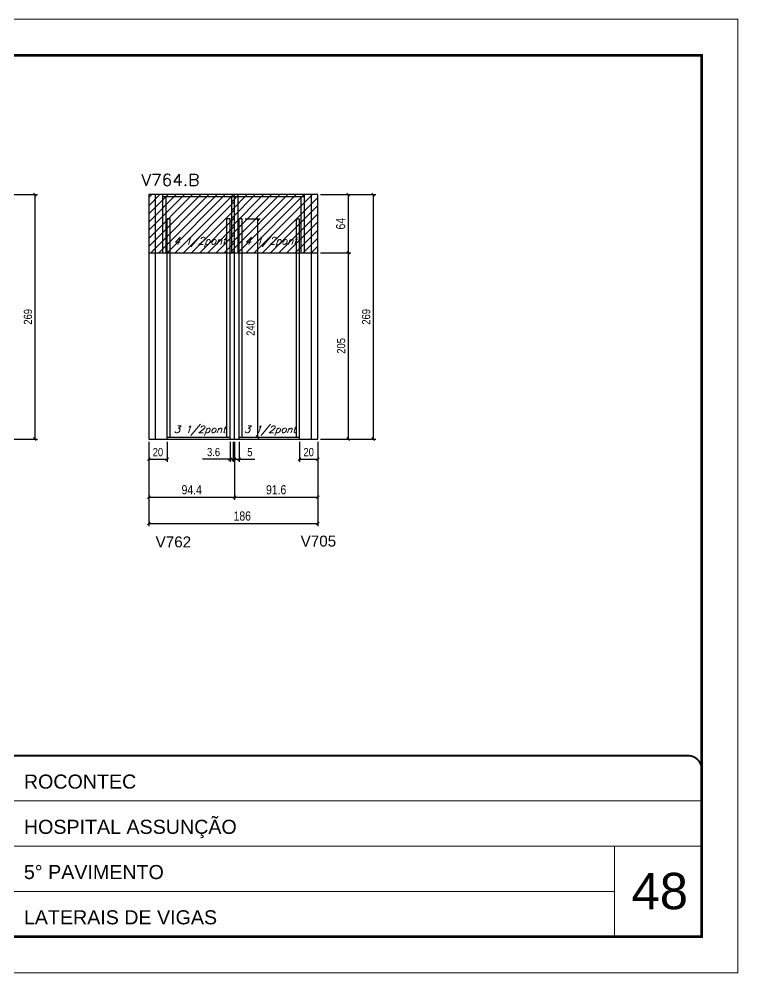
# Model space of a CAD drawing. Extents: x -20960 to -5926, y -2106 to 21915.
# Drawn here: x -6759 to -5967, y 8231 to 9281 of the extents above; entities that cross this region are included whole.
import ezdxf

# ---------------------------------------------------------------- set-up
doc = ezdxf.new("R2010")
doc.units = 0
doc.linetypes.add('CONTINUO', pattern=[0])
doc.linetypes.add('DASHED', pattern=[0.75, 0.5, -0.25])
for name, color, linetype in [('5', 5, 'Continuous'), ('COTA', 241, 'Continuous'), ('Painéis', 200, 'Continuous'), ('Reaproveitamento', 251, 'Continuous'), ('SARR_2.2x7', 40, 'Continuous'), ('SARR_3.5x7', 81, 'Continuous'), ('texto', 7, 'Continuous')]:
    doc.layers.add(name, color=color, linetype=linetype)
for name, color, linetype, lineweight in [('CARIMBO', 255, 'Continuous', 9), ('Folhas', 255, 'Continuous', 9), ('SARRAFO DE PRESSAO', 251, 'DASHED', 9), ('Texto Seção', 7, 'Continuous', 15)]:
    doc.layers.add(name, color=color, linetype=linetype, lineweight=lineweight)
doc.styles.add('ARIAL', font='arial.ttf')
doc.styles.add('COTA TECNICA', font='techl___.ttf', dxfattribs={"height": 10})
doc.styles.add('COTA TECNICA-50', font='techl___.ttf', dxfattribs={"height": 9})
doc.styles.add('REGUA-120', font='ROMANS.shx', dxfattribs={"height": 15})
doc.styles.add('Romans', font='romans.shx')
doc.styles.get("Standard").update_dxf_attribs({"font": 'arial.ttf'})
doc.dimstyles.new('COTA PAINEL-50', dxfattribs={"dimtxt": 9, "dimasz": 3, "dimexe": 3, "dimexo": 3, "dimgap": 3, "dimtad": 1, "dimdec": 1, "dimzin": 12, "dimdsep": 46, "dimtxsty": 'COTA TECNICA-50', "dimblk1": 'OBLIQUE', "dimblk2": 'OBLIQUE', "dimsah": 1, "dimcen": 0.9, "dimclrd": 4, "dimclre": 4, "dimclrt": 240, "dimadec": 1, "dimazin": 3, "dimtfac": 1, "dimtdec": 1, "dimtmove": 0, "dimatfit": 3, "dimfxl": 1, "dimtolj": 1, "dimtzin": 12, "dimarcsym": 0})
doc.dimstyles.new('PAINEL', dxfattribs={"dimtxt": 10, "dimasz": 3, "dimexe": 3, "dimexo": 3, "dimgap": 3, "dimtad": 1, "dimdec": 1, "dimzin": 12, "dimdsep": 46, "dimtxsty": 'COTA TECNICA', "dimblk1": 'OBLIQUE', "dimblk2": 'OBLIQUE', "dimsah": 1, "dimcen": 0.9, "dimclrd": 4, "dimclre": 4, "dimclrt": 240, "dimadec": 1, "dimazin": 3, "dimtfac": 1, "dimtdec": 1, "dimtmove": 0, "dimatfit": 3, "dimfxl": 1, "dimtolj": 1, "dimtzin": 12, "dimarcsym": 0})

# ---------------------------------------------------------------- blocks, each defined once
blk = doc.blocks.new('9999999999')
at = {"color": 30, "linetype": 'CONTINUO'}
for p, q in [((98564.6, 34379.6), (99584, 34379.6)), ((98564.6, 34329.8), (99488, 34329.8)), ((99584, 34329.8), (99488, 34329.8)), ((99488, 34329.8), (99488, 34230.2)), ((98564.6, 34280), (99488, 34280))]:
    blk.add_line(p, q, dxfattribs=at)
at = {"color": 30, "linetype": 'CONTINUO', "const_width": 2}
blk.add_lwpolyline([(99584, 34230.2), (99584, 34414.4, 0.414214), (99569, 34429.4), (98229, 34429.4, 0.414214), (98214, 34414.4), (98214, 34245.2, 0.414214), (98229, 34230.2), (99584, 34230.2)], format="xyb", dxfattribs=at)
at = {"layer": 'Folhas'}
blk.add_lwpolyline([(98139, 34190.2), (99624, 34190.2), (99624, 35240.2), (98139, 35240.2)], close=True, dxfattribs=at)
at = {"layer": 'Folhas', "color": 30, "const_width": 3}
blk.add_lwpolyline([(98214, 34230.2), (99584, 34230.2), (99584, 35200.2), (98214, 35200.2)], close=True, dxfattribs=at)
at = {"color": 7, "linetype": 'Continuous', "ltscale": 5, "style": 'ARIAL'}
for s, height, p in [('ROCONTEC', 15.48, (98837.7, 34393.1)), ('HOSPITAL ASSUNÇÃO', 15.483, (98837.7, 34343.3)), ('5° PAVIMENTO', 15.483, (98837.7, 34293.5)), ('LATERAIS DE VIGAS', 15.483, (98837.7, 34243.7))]:
    blk.add_text(s, height=height, dxfattribs=at).set_placement(p)
blk = doc.blocks.new('_Oblique')
at = {"color": 0, "linetype": 'ByBlock', "lineweight": -2}
blk.add_line((-0.5, -0.5), (0.5, 0.5), dxfattribs=at)
blk = doc.blocks.new('*D1603')
at = {"layer": 'COTA', "color": 4, "lineweight": -2, "ltscale": 25, "transparency": 16777216}
for p, q in [((-6615.7, 8815.8), (-6615.7, 8751.8)), ((-6521.3, 8815.8), (-6521.3, 8751.8)), ((-6615.7, 8754.8), (-6521.3, 8754.8))]:
    blk.add_line(p, q, dxfattribs=at)
at = {"layer": 'Defpoints', "color": 0, "ltscale": 25, "transparency": 16777216}
for p in [(-6615.7, 8818.8), (-6521.3, 8818.8), (-6521.3, 8754.8)]:
    blk.add_point(p, dxfattribs=at)
at = {"layer": 'COTA', "color": 4, "lineweight": -2, "ltscale": 25, "transparency": 16777216, "xscale": 3, "yscale": 3, "zscale": 3, "rotation": 180}
blk.add_blockref('_Oblique', (-6615.7, 8754.8), dxfattribs=at)
at = {"layer": 'COTA', "color": 4, "lineweight": -2, "ltscale": 25, "transparency": 16777216, "xscale": 3, "yscale": 3, "zscale": 3}
blk.add_blockref('_Oblique', (-6521.3, 8754.8), dxfattribs=at)
at = {"layer": 'COTA', "color": 240, "ltscale": 25, "transparency": 16777216, "insert": (-6568.5, 8762.9), "char_height": 10, "attachment_point": 5, "style": 'COTA TECNICA'}
blk.add_mtext('\\A1;94.4', dxfattribs=at)
blk = doc.blocks.new('*D1604')
at = {"layer": 'COTA', "color": 4, "lineweight": -2, "ltscale": 25, "transparency": 16777216}
for p, q in [((-6521.3, 8815.8), (-6521.3, 8751.8)), ((-6429.7, 8815.8), (-6429.7, 8751.8)), ((-6521.3, 8754.8), (-6429.7, 8754.8))]:
    blk.add_line(p, q, dxfattribs=at)
at = {"layer": 'Defpoints', "color": 0, "ltscale": 25, "transparency": 16777216}
for p in [(-6521.3, 8818.8), (-6429.7, 8818.8), (-6429.7, 8754.8)]:
    blk.add_point(p, dxfattribs=at)
at = {"layer": 'COTA', "color": 4, "lineweight": -2, "ltscale": 25, "transparency": 16777216, "xscale": 3, "yscale": 3, "zscale": 3, "rotation": 180}
blk.add_blockref('_Oblique', (-6521.3, 8754.8), dxfattribs=at)
at = {"layer": 'COTA', "color": 4, "lineweight": -2, "ltscale": 25, "transparency": 16777216, "xscale": 3, "yscale": 3, "zscale": 3}
blk.add_blockref('_Oblique', (-6429.7, 8754.8), dxfattribs=at)
at = {"layer": 'COTA', "color": 240, "ltscale": 25, "transparency": 16777216, "insert": (-6475.5, 8762.9), "char_height": 10, "attachment_point": 5, "style": 'COTA TECNICA'}
blk.add_mtext('\\A1;91.6', dxfattribs=at)
blk = doc.blocks.new('*D1605')
at = {"layer": 'COTA', "color": 4, "lineweight": -2, "ltscale": 25, "transparency": 16777216}
for p, q in [((-6615.7, 8815.8), (-6615.7, 8722.8)), ((-6429.7, 8815.8), (-6429.7, 8722.8)), ((-6615.7, 8725.8), (-6429.7, 8725.8))]:
    blk.add_line(p, q, dxfattribs=at)
at = {"layer": 'Defpoints', "color": 0, "ltscale": 25, "transparency": 16777216}
for p in [(-6615.7, 8818.8), (-6429.7, 8818.8), (-6429.7, 8725.8)]:
    blk.add_point(p, dxfattribs=at)
at = {"layer": 'COTA', "color": 4, "lineweight": -2, "ltscale": 25, "transparency": 16777216, "xscale": 3, "yscale": 3, "zscale": 3, "rotation": 180}
blk.add_blockref('_Oblique', (-6615.7, 8725.8), dxfattribs=at)
at = {"layer": 'COTA', "color": 4, "lineweight": -2, "ltscale": 25, "transparency": 16777216, "xscale": 3, "yscale": 3, "zscale": 3}
blk.add_blockref('_Oblique', (-6429.7, 8725.8), dxfattribs=at)
at = {"layer": 'COTA', "color": 240, "ltscale": 25, "transparency": 16777216, "insert": (-6512.8, 8734), "char_height": 10, "attachment_point": 5, "style": 'COTA TECNICA'}
blk.add_mtext('\\A1;186', dxfattribs=at)
blk = doc.blocks.new('*D1655')
at = {"layer": 'COTA', "color": 4, "lineweight": -2, "ltscale": 25, "transparency": 16777216}
for p, q in [((-6426.7, 9087.8), (-6393.3, 9087.8)), ((-6396.3, 9087.8), (-6396.3, 9023.8)), ((-6426.7, 9023.8), (-6393.3, 9023.8))]:
    blk.add_line(p, q, dxfattribs=at)
at = {"layer": 'Defpoints', "color": 0, "ltscale": 25, "transparency": 16777216}
for p in [(-6429.7, 9087.8), (-6429.7, 9023.8), (-6396.3, 9023.8)]:
    blk.add_point(p, dxfattribs=at)
at = {"layer": 'COTA', "color": 4, "lineweight": -2, "ltscale": 25, "transparency": 16777216, "xscale": 3, "yscale": 3, "zscale": 3}
for p, rotation in [((-6396.3, 9087.8), 90), ((-6396.3, 9023.8), 270)]:
    blk.add_blockref('_Oblique', p, dxfattribs=dict(at, rotation=rotation))
at = {"layer": 'COTA', "color": 240, "ltscale": 25, "transparency": 16777216, "insert": (-6404.4, 9055.8), "char_height": 10, "attachment_point": 5, "rotation": 90, "style": 'COTA TECNICA'}
blk.add_mtext('\\A1;64', dxfattribs=at)
blk = doc.blocks.new('*D1625')
at = {"layer": 'COTA', "color": 4, "lineweight": -2, "transparency": 16777216}
for p, q in [((-6426.7, 9087.8), (-6365.8, 9087.8)), ((-6368.8, 9087.8), (-6368.8, 8818.8)), ((-6426.7, 8818.8), (-6365.8, 8818.8))]:
    blk.add_line(p, q, dxfattribs=at)
at = {"layer": 'Defpoints', "color": 0, "transparency": 16777216}
for p in [(-6429.7, 9087.8), (-6429.7, 8818.8), (-6368.8, 8818.8)]:
    blk.add_point(p, dxfattribs=at)
at = {"layer": 'COTA', "color": 4, "lineweight": -2, "transparency": 16777216, "xscale": 3, "yscale": 3, "zscale": 3}
for p, rotation in [((-6368.8, 9087.8), 90), ((-6368.8, 8818.8), 270)]:
    blk.add_blockref('_Oblique', p, dxfattribs=dict(at, rotation=rotation))
at = {"layer": 'COTA', "color": 240, "transparency": 16777216, "insert": (-6376.4, 8953.3), "char_height": 9, "attachment_point": 5, "rotation": 90, "style": 'COTA TECNICA-50'}
blk.add_mtext('\\A1;269', dxfattribs=at)
blk = doc.blocks.new('*D1626')
at = {"layer": 'COTA', "color": 4, "lineweight": -2, "transparency": 16777216}
for p, q in [((-6426.7, 9023.8), (-6393.3, 9023.8)), ((-6396.3, 9023.8), (-6396.3, 8818.8)), ((-6426.7, 8818.8), (-6393.3, 8818.8))]:
    blk.add_line(p, q, dxfattribs=at)
at = {"layer": 'Defpoints', "color": 0, "transparency": 16777216}
for p in [(-6429.7, 9023.8), (-6429.7, 8818.8), (-6396.3, 8818.8)]:
    blk.add_point(p, dxfattribs=at)
at = {"layer": 'COTA', "color": 4, "lineweight": -2, "transparency": 16777216, "xscale": 3, "yscale": 3, "zscale": 3}
for p, rotation in [((-6396.3, 9023.8), 90), ((-6396.3, 8818.8), 270)]:
    blk.add_blockref('_Oblique', p, dxfattribs=dict(at, rotation=rotation))
at = {"layer": 'COTA', "color": 240, "transparency": 16777216, "insert": (-6403.9, 8921.3), "char_height": 9, "attachment_point": 5, "rotation": 90, "style": 'COTA TECNICA-50'}
blk.add_mtext('\\A1;205', dxfattribs=at)
blk = doc.blocks.new('*D1592')
at = {"layer": 'COTA', "color": 4, "lineweight": -2, "transparency": 16777216}
for p, q in [((-6807.1, 9087.8), (-6738.2, 9087.8)), ((-6741.2, 9087.8), (-6741.2, 8818.8)), ((-6807.1, 8818.8), (-6738.2, 8818.8))]:
    blk.add_line(p, q, dxfattribs=at)
at = {"layer": 'Defpoints', "color": 0, "transparency": 16777216}
for p in [(-6810.1, 9087.8), (-6810.1, 8818.8), (-6741.2, 8818.8)]:
    blk.add_point(p, dxfattribs=at)
at = {"layer": 'COTA', "color": 4, "lineweight": -2, "transparency": 16777216, "xscale": 3, "yscale": 3, "zscale": 3}
for p, rotation in [((-6741.2, 9087.8), 90), ((-6741.2, 8818.8), 270)]:
    blk.add_blockref('_Oblique', p, dxfattribs=dict(at, rotation=rotation))
at = {"layer": 'COTA', "color": 240, "transparency": 16777216, "insert": (-6748.8, 8953.3), "char_height": 9, "attachment_point": 5, "rotation": 90, "style": 'COTA TECNICA-50'}
blk.add_mtext('\\A1;269', dxfattribs=at)
blk = doc.blocks.new('*D1632')
at = {"layer": 'COTA', "color": 4, "lineweight": -2, "transparency": 16777216}
for p, q in [((-6615.7, 8815.8), (-6615.7, 8793.7)), ((-6595.7, 8815.8), (-6595.7, 8793.7)), ((-6615.7, 8796.7), (-6595.7, 8796.7))]:
    blk.add_line(p, q, dxfattribs=at)
at = {"layer": 'Defpoints', "color": 0, "transparency": 16777216}
for p in [(-6615.7, 8818.8), (-6595.7, 8818.8), (-6595.7, 8796.7)]:
    blk.add_point(p, dxfattribs=at)
at = {"layer": 'COTA', "color": 4, "lineweight": -2, "transparency": 16777216, "xscale": 3, "yscale": 3, "zscale": 3, "rotation": 180}
blk.add_blockref('_Oblique', (-6615.7, 8796.7), dxfattribs=at)
at = {"layer": 'COTA', "color": 4, "lineweight": -2, "transparency": 16777216, "xscale": 3, "yscale": 3, "zscale": 3}
blk.add_blockref('_Oblique', (-6595.7, 8796.7), dxfattribs=at)
at = {"layer": 'COTA', "color": 240, "transparency": 16777216, "insert": (-6605.7, 8804.3), "char_height": 9, "attachment_point": 5, "style": 'COTA TECNICA-50'}
blk.add_mtext('\\A1;20', dxfattribs=at)
blk = doc.blocks.new('*D1633')
at = {"layer": 'COTA', "color": 4, "lineweight": -2, "transparency": 16777216}
for p, q in [((-6449.7, 8815.8), (-6449.7, 8793.7)), ((-6429.7, 8815.8), (-6429.7, 8793.7)), ((-6449.7, 8796.7), (-6429.7, 8796.7))]:
    blk.add_line(p, q, dxfattribs=at)
at = {"layer": 'Defpoints', "color": 0, "transparency": 16777216}
for p in [(-6449.7, 8818.8), (-6429.7, 8818.8), (-6429.7, 8796.7)]:
    blk.add_point(p, dxfattribs=at)
at = {"layer": 'COTA', "color": 4, "lineweight": -2, "transparency": 16777216, "xscale": 3, "yscale": 3, "zscale": 3, "rotation": 180}
blk.add_blockref('_Oblique', (-6449.7, 8796.7), dxfattribs=at)
at = {"layer": 'COTA', "color": 4, "lineweight": -2, "transparency": 16777216, "xscale": 3, "yscale": 3, "zscale": 3}
blk.add_blockref('_Oblique', (-6429.7, 8796.7), dxfattribs=at)
at = {"layer": 'COTA', "color": 240, "transparency": 16777216, "insert": (-6439.7, 8804.3), "char_height": 9, "attachment_point": 5, "style": 'COTA TECNICA-50'}
blk.add_mtext('\\A1;20', dxfattribs=at)
blk = doc.blocks.new('*D1634')
at = {"layer": 'COTA', "color": 4, "lineweight": -2, "transparency": 16777216}
for p, q in [((-6526.3, 8815.8), (-6526.3, 8793.7)), ((-6522.7, 8815.8), (-6522.7, 8793.7)), ((-6526.3, 8796.7), (-6556.5, 8796.7)), ((-6522.7, 8796.7), (-6526.3, 8796.7)), ((-6522.7, 8796.7), (-6519.7, 8796.7))]:
    blk.add_line(p, q, dxfattribs=at)
at = {"layer": 'Defpoints', "color": 0, "transparency": 16777216}
for p in [(-6526.3, 8818.8), (-6522.7, 8818.8), (-6526.3, 8796.7)]:
    blk.add_point(p, dxfattribs=at)
at = {"layer": 'COTA', "color": 4, "lineweight": -2, "transparency": 16777216, "xscale": 3, "yscale": 3, "zscale": 3}
blk.add_blockref('_Oblique', (-6526.3, 8796.7), dxfattribs=at)
at = {"layer": 'COTA', "color": 4, "lineweight": -2, "transparency": 16777216, "xscale": 3, "yscale": 3, "zscale": 3, "rotation": 180}
blk.add_blockref('_Oblique', (-6522.7, 8796.7), dxfattribs=at)
at = {"layer": 'COTA', "color": 240, "transparency": 16777216, "insert": (-6544.4, 8804.4), "char_height": 9, "attachment_point": 5, "style": 'COTA TECNICA-50'}
blk.add_mtext('\\A1;3.6', dxfattribs=at)
blk = doc.blocks.new('*D1635')
at = {"layer": 'COTA', "color": 4, "lineweight": -2, "transparency": 16777216}
for p, q in [((-6521.3, 8815.8), (-6521.3, 8793.7)), ((-6516.3, 8815.8), (-6516.3, 8793.7)), ((-6521.3, 8796.7), (-6524.3, 8796.7)), ((-6521.3, 8796.7), (-6516.3, 8796.7)), ((-6516.3, 8796.7), (-6498.8, 8796.7))]:
    blk.add_line(p, q, dxfattribs=at)
at = {"layer": 'Defpoints', "color": 0, "transparency": 16777216}
for p in [(-6521.3, 8818.8), (-6516.3, 8818.8), (-6516.3, 8796.7)]:
    blk.add_point(p, dxfattribs=at)
at = {"layer": 'COTA', "color": 4, "lineweight": -2, "transparency": 16777216, "xscale": 3, "yscale": 3, "zscale": 3}
blk.add_blockref('_Oblique', (-6521.3, 8796.7), dxfattribs=at)
at = {"layer": 'COTA', "color": 4, "lineweight": -2, "transparency": 16777216, "xscale": 3, "yscale": 3, "zscale": 3, "rotation": 180}
blk.add_blockref('_Oblique', (-6516.3, 8796.7), dxfattribs=at)
at = {"layer": 'COTA', "color": 240, "transparency": 16777216, "insert": (-6504.5, 8804.3), "char_height": 9, "attachment_point": 5, "style": 'COTA TECNICA-50'}
blk.add_mtext('\\A1;5', dxfattribs=at)
blk = doc.blocks.new('*D1636')
at = {"layer": 'COTA', "color": 4, "lineweight": -2, "transparency": 16777216}
for p, q in [((-6509.8, 9061), (-6493, 9061)), ((-6496, 9061), (-6496, 8821)), ((-6509.8, 8821), (-6493, 8821))]:
    blk.add_line(p, q, dxfattribs=at)
at = {"layer": 'Defpoints', "color": 0, "transparency": 16777216}
for p in [(-6512.8, 9061), (-6512.8, 8821), (-6496, 8821)]:
    blk.add_point(p, dxfattribs=at)
at = {"layer": 'COTA', "color": 4, "lineweight": -2, "transparency": 16777216, "xscale": 3, "yscale": 3, "zscale": 3}
for p, rotation in [((-6496, 9061), 90), ((-6496, 8821), 270)]:
    blk.add_blockref('_Oblique', p, dxfattribs=dict(at, rotation=rotation))
at = {"layer": 'COTA', "color": 240, "transparency": 16777216, "insert": (-6503.6, 8941), "char_height": 9, "attachment_point": 5, "rotation": 90, "style": 'COTA TECNICA-50'}
blk.add_mtext('\\A1;240', dxfattribs=at)

msp = doc.modelspace()

# ---------------------------------------------------------------- hatches: boundary and pattern name
at = {"layer": 'Reaproveitamento', "linetype": 'ByBlock'}
h = msp.add_hatch(dxfattribs=at)
h.set_pattern_fill('ANSI31', color=256, scale=2)
h.set_pattern_definition([(45, (12456.408, 11579.1043), (-4.490128, 4.490128), [])])
h.paths.add_polyline_path([(-6521.27, 9023.81), (-6521.27, 9087.81), (-6615.67, 9087.81), (-6615.67, 9023.81)])
h = msp.add_hatch(dxfattribs=at)
h.set_pattern_fill('ANSI31', color=256, scale=2)
h.set_pattern_definition([(45, (12453.608, 11579.1043), (-4.490128, 4.490128), [])])
h.paths.add_polyline_path([(-6429.67, 9023.81), (-6429.67, 9087.81), (-6524.07, 9087.81), (-6524.07, 9023.81)])

# ---------------------------------------------------------------- linework, layer by layer
at = {"layer": 'Painéis', "ltscale": 25}
for p, q in [((-6429.67, 9087.81), (-6615.67, 9087.81)), ((-6615.67, 9087.81), (-6615.67, 9023.81)), ((-6521.27, 8818.81), (-6521.27, 9087.81)), ((-6429.67, 9023.81), (-6429.67, 9087.81)), ((-6615.67, 9023.81), (-6429.67, 9023.81)), ((-6615.67, 9023.81), (-6615.67, 8818.81)), ((-6429.67, 8818.81), (-6429.67, 9023.81)), ((-6615.67, 8818.81), (-6429.67, 8818.81))]:
    msp.add_line(p, q, dxfattribs=at)
at = {"layer": 'SARR_2.2x7', "linetype": 'Continuous'}
for p, q in [((-6608.67, 9087.81), (-6608.67, 9023.81)), ((-6600.67, 9085.61), (-6444.67, 9085.61)), ((-6436.67, 9023.81), (-6436.67, 9087.81)), ((-6608.67, 9023.81), (-6608.67, 8818.81)), ((-6436.67, 8818.81), (-6436.67, 9023.81)), ((-6595.67, 8821.01), (-6526.27, 8821.01)), ((-6516.27, 8821.01), (-6449.67, 8821.01))]:
    msp.add_line(p, q, dxfattribs=at)
at = {"layer": 'SARR_3.5x7'}
for p, q in [((-6600.67, 9087.81), (-6600.67, 9023.81)), ((-6597.17, 9085.61), (-6597.17, 9023.81)), ((-6524.77, 9085.61), (-6524.77, 9023.81)), ((-6517.77, 9085.61), (-6517.77, 9023.81)), ((-6448.17, 9085.61), (-6448.17, 9023.81)), ((-6444.67, 9087.81), (-6444.67, 9023.81)), ((-6595.67, 8818.81), (-6595.67, 9061.01)), ((-6592.17, 9061.01), (-6595.67, 9061.01)), ((-6592.17, 8821.01), (-6592.17, 9061.01)), ((-6529.77, 8821.01), (-6529.77, 9061.01)), ((-6526.27, 9061.01), (-6529.77, 9061.01)), ((-6526.27, 8818.81), (-6526.27, 9061.01)), ((-6516.27, 8818.81), (-6516.27, 9061.01)), ((-6512.77, 9061.01), (-6516.27, 9061.01)), ((-6512.77, 8821.01), (-6512.77, 9061.01)), ((-6453.17, 8821.01), (-6453.17, 9061.01)), ((-6453.17, 9061.01), (-6449.67, 9061.01)), ((-6449.67, 8818.81), (-6449.67, 9061.01))]:
    msp.add_line(p, q, dxfattribs=at)

# ---------------------------------------------------------------- block references
at = {"layer": 'SARRAFO DE PRESSAO', "color": 6, "linetype": 'ByBlock'}
msp.add_blockref('9999999999', (-105590.98, -25959.14), dxfattribs=at)

# ---------------------------------------------------------------- texts
at = {"layer": '5', "linetype": 'Continuous'}
for s, p in [('V762', (-6608.25, 8699.53)), ('V705', (-6448.55, 8700.44))]:
    msp.add_text(s, height=12, rotation=0.00004, dxfattribs=at).set_placement(p)
at = {"layer": 'CARIMBO', "style": 'ARIAL'}
msp.add_text('48', height=40, dxfattribs=at).set_placement((-6084.14, 8301.21))
at = {"layer": 'texto', "color": 2, "char_height": 8, "attachment_point": 5, "style": 'Romans'}
for s, insert in [('{\\Q19;\\C256;4 1/2pont}', (-6559.66, 9035.6)), ('{\\Q19;\\C256;4 1/2pont}', (-6481.4, 9035.6)), ('{\\Q19;\\C256;3 1/2pont}', (-6559.66, 8828.15)), ('{\\Q19;\\C256;3 1/2pont}', (-6482.3, 8828.15))]:
    msp.add_mtext(s, dxfattribs=dict(at, insert=insert))
at = {"layer": 'Texto Seção', "style": 'REGUA-120', "width": 1.05}
msp.add_text('V764.B', height=13, dxfattribs=at).set_placement((-6623.86, 9097.48))

# ---------------------------------------------------------------- dimensions: what is measured, and where the dimension line sits
at = {"layer": 'COTA'}
for base, p1, p2, picture, middle in [((-6741.18, 8818.81), (-6810.06, 9087.81), (-6810.06, 8818.81), '*D1592', (-6748.8, 8953.31)), ((-6368.82, 8818.81), (-6429.67, 9087.81), (-6429.67, 8818.81), '*D1625', (-6376.44, 8953.31)), ((-6496.01, 8821.01), (-6512.77, 9061.01), (-6512.77, 8821.01), '*D1636', (-6503.6, 8941.01)), ((-6396.28, 8818.81), (-6429.67, 9023.81), (-6429.67, 8818.81), '*D1626', (-6403.88, 8921.31))]:
    dim = msp.add_linear_dim(base=base, p1=p1, p2=p2, angle=90, dimstyle='COTA PAINEL-50', dxfattribs=at)
    dim.commit()
    dim.dimension.update_dxf_attribs({"geometry": picture, "text_midpoint": middle})
at = {"layer": 'COTA', "ltscale": 25}
dim = msp.add_linear_dim(base=(-6396.28, 9023.81), p1=(-6429.67, 9087.81), p2=(-6429.67, 9023.81), angle=90, dimstyle='PAINEL', dxfattribs=at)
dim.commit()
dim.dimension.update_dxf_attribs({"geometry": '*D1655', "text_midpoint": (-6404.38, 9055.81)})
for base, p1, p2, picture, middle in [((-6521.27, 8754.81), (-6615.67, 8818.81), (-6521.27, 8818.81), '*D1603', (-6568.47, 8762.92)), ((-6429.67, 8754.81), (-6521.27, 8818.81), (-6429.67, 8818.81), '*D1604', (-6475.47, 8762.94))]:
    dim = msp.add_linear_dim(base=base, p1=p1, p2=p2, dimstyle='PAINEL', dxfattribs=at)
    dim.commit()
    dim.dimension.update_dxf_attribs({"geometry": picture, "text_midpoint": middle})
dim = msp.add_linear_dim(base=(-6429.67, 8725.84), p1=(-6615.67, 8818.81), p2=(-6429.67, 8818.81), dimstyle='PAINEL', dxfattribs=at)
dim.commit()
dim.dimension.update_dxf_attribs({"geometry": '*D1605', "text_midpoint": (-6512.84, 8725.84), "dimtype": 160})
at = {"layer": 'COTA'}
for base, p1, p2, picture, middle in [((-6595.67, 8796.71), (-6615.67, 8818.81), (-6595.67, 8818.81), '*D1632', (-6605.67, 8804.31)), ((-6526.27, 8796.71), (-6522.67, 8818.81), (-6526.27, 8818.81), '*D1634', (-6544.38, 8804.41)), ((-6516.27, 8796.71), (-6521.27, 8818.81), (-6516.27, 8818.81), '*D1635', (-6504.53, 8804.31)), ((-6429.67, 8796.71), (-6449.67, 8818.81), (-6429.67, 8818.81), '*D1633', (-6439.67, 8804.31))]:
    dim = msp.add_linear_dim(base=base, p1=p1, p2=p2, dimstyle='COTA PAINEL-50', dxfattribs=at)
    dim.commit()
    dim.dimension.update_dxf_attribs({"geometry": picture, "text_midpoint": middle})

doc.saveas('drawing.dxf')
